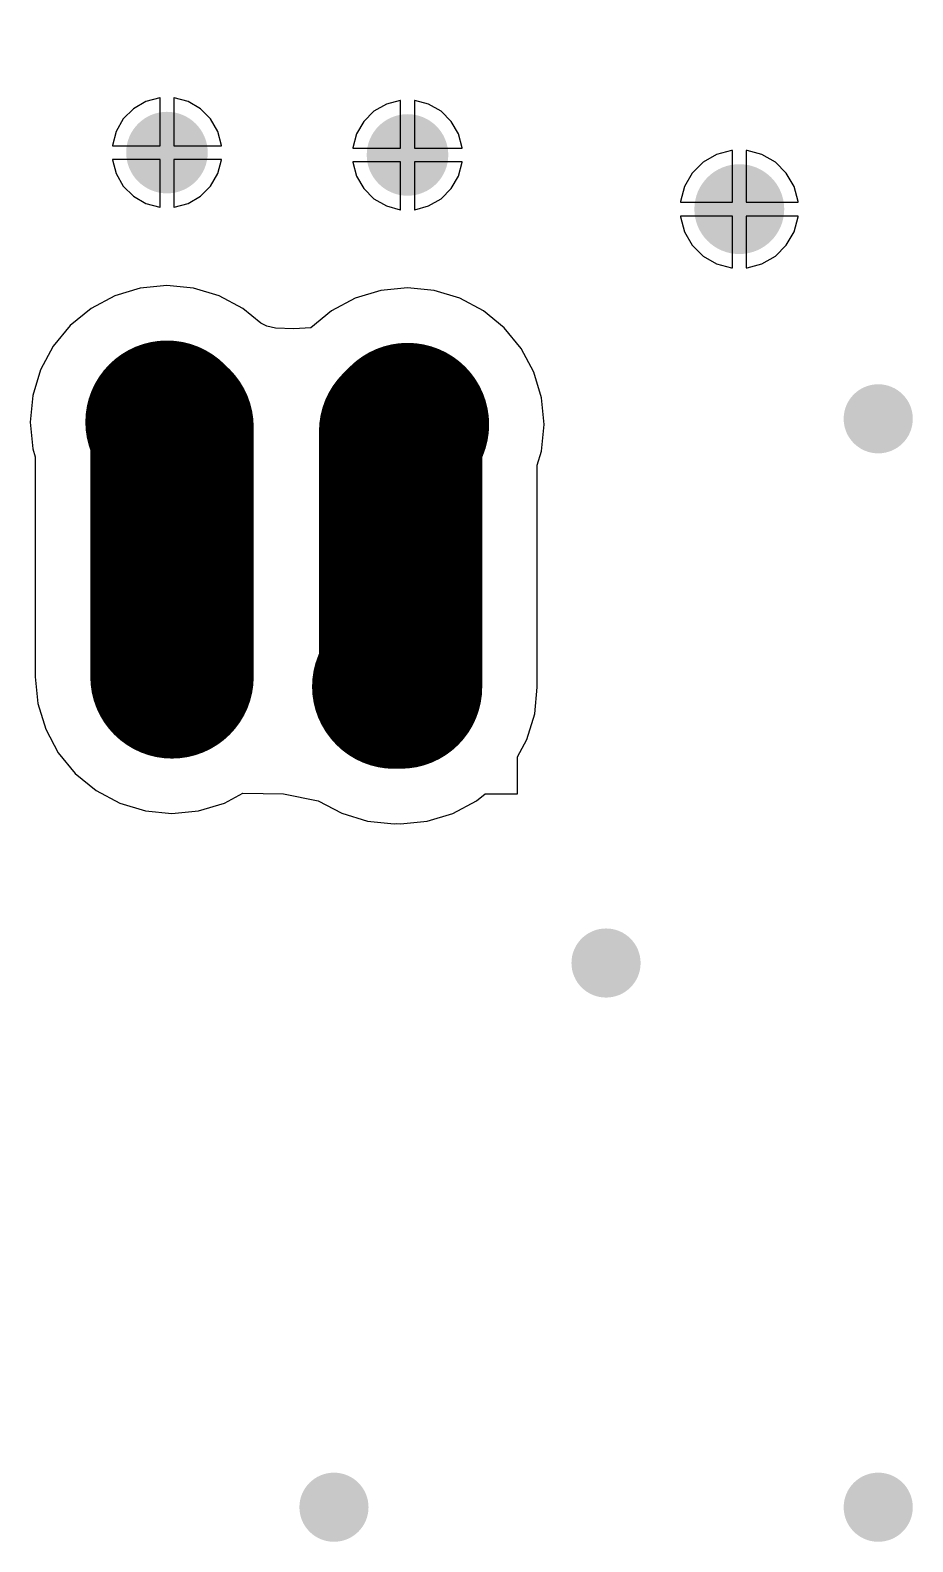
# Model space of a CAD drawing. Header units: inches. Extents: x 4.53 to 13.89, y 0.79 to 10.58.
# Drawn here: x 6.67 to 7.308, y 7.455 to 8.549 of the extents above; entities that cross this region are included whole.
import ezdxf

# ---------------------------------------------------------------- set-up
doc = ezdxf.new("R2010")
doc.units = ezdxf.units.IN
doc.header["$MEASUREMENT"] = 0
for name, color, linetype in [('Pad Holes', 156, 'Continuous'), ('Top Layer', 1, 'Continuous'), ('Via Holes', 16, 'Continuous')]:
    doc.layers.add(name, color=color, linetype=linetype)

# ---------------------------------------------------------------- blocks, each defined once
blk = doc.blocks.new('2_CONN_NC_24')
at = {"layer": 'Pad Holes'}
h = blk.add_hatch(color=7, dxfattribs=at)
edge = h.paths.add_edge_path()
edge.add_arc((-0.1654, 0), 0.0354, 0, 360)
h = blk.add_hatch(color=7, dxfattribs=at)
edge = h.paths.add_edge_path()
edge.add_arc((0, 0), 0.0354, 0, 360)
at = {"layer": 'Top Layer'}
h = blk.add_hatch(color=1, dxfattribs=at)
edge = h.paths.add_edge_path()
edge.add_arc((-0.1654, 0), 0.0453, 0, 360)
blk.add_hatch(color=1, dxfattribs=at).paths.add_polyline_path([(-0.0453, 0.0453), (0.0453, 0.0453), (0.0453, -0.0453), (-0.0453, -0.0453)])
blk = doc.blocks.new('RES_2W_VERTICAL_119')
at = {"layer": 'Pad Holes'}
h = blk.add_hatch(color=7, dxfattribs=at)
edge = h.paths.add_edge_path()
edge.add_arc((0, 0), 0.0197, 0, 360)
h = blk.add_hatch(color=7, dxfattribs=at)
edge = h.paths.add_edge_path()
edge.add_arc((0.195, 0), 0.0197, 0, 360)
at = {"layer": 'Top Layer'}
h = blk.add_hatch(color=1, dxfattribs=at)
edge = h.paths.add_edge_path()
edge.add_arc((0, 0), 0.0295, 0, 360)
h = blk.add_hatch(color=1, dxfattribs=at)
edge = h.paths.add_edge_path()
edge.add_arc((0.195, 0), 0.0295, 0, 360)
blk = doc.blocks.new('RES_2W_VERTICAL_120')
at = {"layer": 'Pad Holes'}
h = blk.add_hatch(color=7, dxfattribs=at)
edge = h.paths.add_edge_path()
edge.add_arc((0, 0), 0.0197, 0, 360)
h = blk.add_hatch(color=7, dxfattribs=at)
edge = h.paths.add_edge_path()
edge.add_arc((0.195, 0), 0.0197, 0, 360)
at = {"layer": 'Top Layer'}
h = blk.add_hatch(color=1, dxfattribs=at)
edge = h.paths.add_edge_path()
edge.add_arc((0, 0), 0.0295, 0, 360)
h = blk.add_hatch(color=1, dxfattribs=at)
edge = h.paths.add_edge_path()
edge.add_arc((0.195, 0), 0.0295, 0, 360)
blk = doc.blocks.new('CAP_PANASSONIC_1U_450V_156')
at = {"layer": 'Pad Holes'}
h = blk.add_hatch(color=7, dxfattribs=at)
edge = h.paths.add_edge_path()
edge.add_arc((0, 0), 0.02, 0, 360)
h = blk.add_hatch(color=7, dxfattribs=at)
edge = h.paths.add_edge_path()
edge.add_arc((0.59, 0), 0.02, 0, 360)
at = {"layer": 'Top Layer'}
h = blk.add_hatch(color=1, dxfattribs=at)
edge = h.paths.add_edge_path()
edge.add_arc((0, 0), 0.0325, 0, 360)
h = blk.add_hatch(color=1, dxfattribs=at)
edge = h.paths.add_edge_path()
edge.add_arc((0.59, 0), 0.0325, 0, 360)

msp = doc.modelspace()

# ---------------------------------------------------------------- hatches: boundary and pattern name
at = {"layer": 'Top Layer'}
h = msp.add_hatch(color=1, dxfattribs=at)
edge = h.paths.add_edge_path()
edge.add_arc((7.2835, 8.2677), 0.025, 0, 360)
h = msp.add_hatch(color=1, dxfattribs=at)
edge = h.paths.add_edge_path()
edge.add_arc((7.0866, 7.874), 0.025, 0, 360)
h = msp.add_hatch(color=1, dxfattribs=at)
edge = h.paths.add_edge_path()
edge.add_arc((6.8898, 7.4803), 0.025, 0, 360)
h = msp.add_hatch(color=1, dxfattribs=at)
edge = h.paths.add_edge_path()
edge.add_arc((7.2835, 7.4803), 0.025, 0, 360)
at = {"layer": 'Via Holes'}
h = msp.add_hatch(color=7, dxfattribs=at)
edge = h.paths.add_edge_path()
edge.add_arc((7.2835, 8.2677), 0.014, 0, 360)
h = msp.add_hatch(color=7, dxfattribs=at)
edge = h.paths.add_edge_path()
edge.add_arc((7.0866, 7.874), 0.014, 0, 360)
h = msp.add_hatch(color=7, dxfattribs=at)
edge = h.paths.add_edge_path()
edge.add_arc((6.8898, 7.4803), 0.014, 0, 360)
h = msp.add_hatch(color=7, dxfattribs=at)
edge = h.paths.add_edge_path()
edge.add_arc((7.2835, 7.4803), 0.014, 0, 360)

# ---------------------------------------------------------------- linework, layer by layer
at = {"layer": 'Top Layer'}
for p, q in [((6.7537, 8.4972), (6.7447, 8.492)), ((6.7638, 8.4999), (6.7537, 8.4972)), ((6.764, 8.4999), (6.7638, 8.4999)), ((6.764, 8.4653), (6.764, 8.4999)), ((6.7742, 8.4999), (6.774, 8.4999)), ((6.774, 8.4999), (6.774, 8.4653)), ((6.7843, 8.4972), (6.7742, 8.4999)), ((6.7933, 8.492), (6.7843, 8.4972)), ((6.9378, 8.4981), (6.9277, 8.4954)), ((6.938, 8.4981), (6.9378, 8.4981)), ((6.938, 8.4636), (6.938, 8.4981)), ((6.9482, 8.4981), (6.948, 8.4981)), ((6.948, 8.4981), (6.948, 8.4636)), ((6.9583, 8.4954), (6.9482, 8.4981)), ((6.7447, 8.492), (6.7374, 8.4846)), ((6.8006, 8.4846), (6.7933, 8.492)), ((6.9187, 8.4902), (6.9114, 8.4828)), ((6.9277, 8.4954), (6.9187, 8.4902)), ((6.9673, 8.4902), (6.9583, 8.4954)), ((6.9746, 8.4828), (6.9673, 8.4902)), ((6.7322, 8.4756), (6.7295, 8.4655)), ((6.7374, 8.4846), (6.7322, 8.4756)), ((6.8058, 8.4756), (6.8006, 8.4846)), ((6.8085, 8.4655), (6.8058, 8.4756)), ((6.9114, 8.4828), (6.9062, 8.4738)), ((6.9798, 8.4738), (6.9746, 8.4828)), ((6.7295, 8.4655), (6.7295, 8.4653)), ((6.7295, 8.4653), (6.764, 8.4653)), ((6.774, 8.4653), (6.8085, 8.4653)), ((6.8085, 8.4653), (6.8085, 8.4655)), ((6.9062, 8.4738), (6.9035, 8.4638)), ((6.9035, 8.4638), (6.9035, 8.4636)), ((6.9825, 8.4638), (6.9798, 8.4738)), ((6.9825, 8.4636), (6.9825, 8.4638)), ((6.764, 8.4553), (6.7295, 8.4553)), ((6.7295, 8.4553), (6.7295, 8.4551)), ((6.7295, 8.4551), (6.7322, 8.4451)), ((6.764, 8.4208), (6.764, 8.4553)), ((6.8085, 8.4553), (6.774, 8.4553)), ((6.774, 8.4553), (6.774, 8.4208)), ((6.8058, 8.4451), (6.8085, 8.4551)), ((6.8085, 8.4551), (6.8085, 8.4553)), ((6.9035, 8.4636), (6.938, 8.4636)), ((6.938, 8.4536), (6.9035, 8.4536)), ((6.9035, 8.4536), (6.9035, 8.4534)), ((6.9035, 8.4534), (6.9062, 8.4433)), ((6.938, 8.419), (6.938, 8.4536)), ((6.948, 8.4636), (6.9825, 8.4636)), ((6.9825, 8.4536), (6.948, 8.4536)), ((6.948, 8.4536), (6.948, 8.419)), ((6.9798, 8.4433), (6.9825, 8.4534)), ((6.9825, 8.4534), (6.9825, 8.4536)), ((7.1569, 8.4534), (7.149, 8.4455)), ((7.1666, 8.459), (7.1569, 8.4534)), ((7.1774, 8.4619), (7.1666, 8.459)), ((7.178, 8.4619), (7.1774, 8.4619)), ((7.178, 8.4244), (7.178, 8.4619)), ((7.1886, 8.4619), (7.188, 8.4619)), ((7.188, 8.4619), (7.188, 8.4244)), ((7.1994, 8.459), (7.1886, 8.4619)), ((7.2091, 8.4534), (7.1994, 8.459)), ((7.217, 8.4455), (7.2091, 8.4534)), ((6.7322, 8.4451), (6.7374, 8.4361)), ((6.8006, 8.4361), (6.8058, 8.4451)), ((6.9062, 8.4433), (6.9114, 8.4343)), ((6.9746, 8.4343), (6.9798, 8.4433)), ((7.149, 8.4455), (7.1434, 8.4358)), ((7.2226, 8.4358), (7.217, 8.4455)), ((6.7374, 8.4361), (6.7447, 8.4287)), ((6.7933, 8.4287), (6.8006, 8.4361)), ((6.9114, 8.4343), (6.9187, 8.4269)), ((6.9673, 8.4269), (6.9746, 8.4343)), ((7.1434, 8.4358), (7.1405, 8.425)), ((7.2255, 8.425), (7.2226, 8.4358)), ((6.7447, 8.4287), (6.7537, 8.4235)), ((6.7537, 8.4235), (6.7638, 8.4208)), ((6.7638, 8.4208), (6.764, 8.4208)), ((6.774, 8.4208), (6.7742, 8.4208)), ((6.7742, 8.4208), (6.7843, 8.4235)), ((6.7843, 8.4235), (6.7933, 8.4287)), ((6.9187, 8.4269), (6.9277, 8.4217)), ((6.9277, 8.4217), (6.9378, 8.419)), ((6.9482, 8.419), (6.9583, 8.4217)), ((6.9583, 8.4217), (6.9673, 8.4269)), ((7.1405, 8.425), (7.1405, 8.4244)), ((7.1405, 8.4244), (7.178, 8.4244)), ((7.188, 8.4244), (7.2255, 8.4244)), ((7.2255, 8.4244), (7.2255, 8.425)), ((6.9378, 8.419), (6.938, 8.419)), ((6.948, 8.419), (6.9482, 8.419)), ((7.178, 8.4144), (7.1405, 8.4144)), ((7.1405, 8.4144), (7.1405, 8.4138)), ((7.1405, 8.4138), (7.1434, 8.403)), ((7.178, 8.3769), (7.178, 8.4144)), ((7.2255, 8.4144), (7.188, 8.4144)), ((7.188, 8.4144), (7.188, 8.3769)), ((7.2226, 8.403), (7.2255, 8.4138)), ((7.2255, 8.4138), (7.2255, 8.4144)), ((7.1434, 8.403), (7.149, 8.3933)), ((7.217, 8.3933), (7.2226, 8.403)), ((7.149, 8.3933), (7.1569, 8.3854)), ((7.2091, 8.3854), (7.217, 8.3933)), ((7.1569, 8.3854), (7.1666, 8.3798)), ((7.1666, 8.3798), (7.1774, 8.3769)), ((7.1774, 8.3769), (7.178, 8.3769)), ((7.188, 8.3769), (7.1886, 8.3769)), ((7.1886, 8.3769), (7.1994, 8.3798)), ((7.1994, 8.3798), (7.2091, 8.3854)), ((6.7312, 8.3567), (6.7141, 8.3476)), ((6.7497, 8.3623), (6.7312, 8.3567)), ((6.769, 8.3642), (6.7497, 8.3623)), ((6.7883, 8.3623), (6.769, 8.3642)), ((6.8068, 8.3567), (6.7883, 8.3623)), ((6.8239, 8.3476), (6.8068, 8.3567)), ((6.9052, 8.3549), (6.8881, 8.3458)), ((6.9237, 8.3606), (6.9052, 8.3549)), ((6.943, 8.3625), (6.9237, 8.3606)), ((6.9623, 8.3606), (6.943, 8.3625)), ((6.9808, 8.3549), (6.9623, 8.3606)), ((6.9979, 8.3458), (6.9808, 8.3549)), ((6.7141, 8.3476), (6.6991, 8.3353)), ((6.8368, 8.337), (6.8239, 8.3476)), ((6.8881, 8.3458), (6.8731, 8.3335)), ((7.0129, 8.3335), (6.9979, 8.3458)), ((6.6991, 8.3353), (6.6868, 8.3203)), ((6.8413, 8.3347), (6.8368, 8.337)), ((6.8475, 8.3333), (6.8413, 8.3347)), ((6.8607, 8.3327), (6.8475, 8.3333)), ((6.8731, 8.3335), (6.8607, 8.3327)), ((7.0252, 8.3185), (7.0129, 8.3335)), ((6.6868, 8.3203), (6.6776, 8.3032)), ((7.0344, 8.3014), (7.0252, 8.3185)), ((6.6776, 8.3032), (6.672, 8.2846)), ((7.04, 8.2829), (7.0344, 8.3014)), ((6.672, 8.2846), (6.6701, 8.2653)), ((7.0419, 8.2636), (7.04, 8.2829)), ((6.6701, 8.2653), (6.672, 8.246)), ((7.04, 8.2443), (7.0419, 8.2636)), ((6.672, 8.246), (6.6737, 8.2403)), ((6.6737, 8.2403), (6.6737, 8.081)), ((7.0369, 8.2341), (7.04, 8.2443)), ((7.0369, 8.081), (7.0369, 8.2341)), ((6.6737, 8.081), (6.6756, 8.0617)), ((7.035, 8.0543), (7.0369, 8.0736)), ((7.0369, 8.0736), (7.0369, 8.081)), ((6.6756, 8.0617), (6.6813, 8.0432)), ((7.0294, 8.0357), (7.035, 8.0543)), ((6.6813, 8.0432), (6.6904, 8.0261)), ((7.0226, 8.0231), (7.0294, 8.0357)), ((6.6904, 8.0261), (6.7027, 8.0111)), ((7.0226, 7.9964), (7.0226, 8.0231)), ((6.7027, 8.0111), (6.7177, 7.9988)), ((6.7177, 7.9988), (6.7348, 7.9896)), ((6.8105, 7.9896), (6.8238, 7.9968)), ((6.8238, 7.9968), (6.8534, 7.9964)), ((6.8534, 7.9964), (6.8784, 7.9914)), ((6.9929, 7.9913), (6.9991, 7.9964)), ((6.9991, 7.9964), (7.0226, 7.9964)), ((6.7348, 7.9896), (6.7534, 7.984)), ((6.7534, 7.984), (6.7726, 7.9821)), ((6.7726, 7.9821), (6.7919, 7.984)), ((6.7919, 7.984), (6.8105, 7.9896)), ((6.8784, 7.9914), (6.8955, 7.9823)), ((6.9758, 7.9822), (6.9929, 7.9913)), ((6.8955, 7.9823), (6.9141, 7.9766)), ((6.9141, 7.9766), (6.9334, 7.9747)), ((6.9334, 7.9747), (6.9353, 7.9749)), ((6.9353, 7.9749), (6.938, 7.9747)), ((6.938, 7.9747), (6.9573, 7.9766)), ((6.9573, 7.9766), (6.9758, 7.9822))]:
    msp.add_line(p, q, dxfattribs=at)
for points in [[(6.769, 8.2653, 0.1181, 0.1181, 0), (6.7726, 8.2617, 0.1181, 0.1181, 0)], [(6.938, 8.2586, 0.1181, 0.1181, 0), (6.943, 8.2636, 0.1181, 0.1181, 0)], [(6.7726, 8.081, 0.1181, 0.1181, 0), (6.7726, 8.2617, 0.1181, 0.1181, 0)], [(6.938, 8.081, 0.1181, 0.1181, 0), (6.938, 8.2586, 0.1181, 0.1181, 0)], [(6.938, 8.0736, 0.1181, 0.1181, 0), (6.938, 8.081, 0.1181, 0.1181, 0)], [(6.933, 8.074, 0.1181, 0.1181, 0), (6.9334, 8.0736, 0.1181, 0.1181, 0)]]:
    msp.add_lwpolyline(points, format="xyseb", dxfattribs=at)
for points in [[(6.7395, 8.2653, 0.0591, 0.0591, 1), (6.7985, 8.2653, 0.0591, 0.0591, 1)], [(6.9135, 8.2636, 0.0591, 0.0591, 1), (6.9725, 8.2636, 0.0591, 0.0591, 1)], [(6.7431, 8.2617, 0.0591, 0.0591, 1), (6.8022, 8.2617, 0.0591, 0.0591, 1)], [(6.7431, 8.2617, 0.0591, 0.0591, 1), (6.8022, 8.2617, 0.0591, 0.0591, 1)], [(6.9085, 8.2586, 0.0591, 0.0591, 1), (6.9675, 8.2586, 0.0591, 0.0591, 1)], [(6.9085, 8.2586, 0.0591, 0.0591, 1), (6.9675, 8.2586, 0.0591, 0.0591, 1)], [(6.7431, 8.081, 0.0591, 0.0591, 1), (6.8022, 8.081, 0.0591, 0.0591, 1)], [(6.9085, 8.081, 0.0591, 0.0591, 1), (6.9675, 8.081, 0.0591, 0.0591, 1)], [(6.9085, 8.081, 0.0591, 0.0591, 1), (6.9675, 8.081, 0.0591, 0.0591, 1)], [(6.9035, 8.074, 0.0591, 0.0591, 1), (6.9625, 8.074, 0.0591, 0.0591, 1)], [(6.9038, 8.0736, 0.0591, 0.0591, 1), (6.9629, 8.0736, 0.0591, 0.0591, 1)], [(6.9085, 8.0736, 0.0591, 0.0591, 1), (6.9675, 8.0736, 0.0591, 0.0591, 1)]]:
    msp.add_lwpolyline(points, format="xyseb", close=True, dxfattribs=at)

# ---------------------------------------------------------------- block references
for name, p, rotation in [('CAP_PANASSONIC_1U_450V_156', (7.183, 8.4194), 90), ('RES_2W_VERTICAL_119', (6.769, 8.4603), 270), ('RES_2W_VERTICAL_120', (6.943, 8.4586), 270)]:
    msp.add_blockref(name, p, dxfattribs=dict(rotation=rotation))
msp.add_blockref('2_CONN_NC_24', (6.938, 8.081))

doc.saveas('drawing.dxf')
